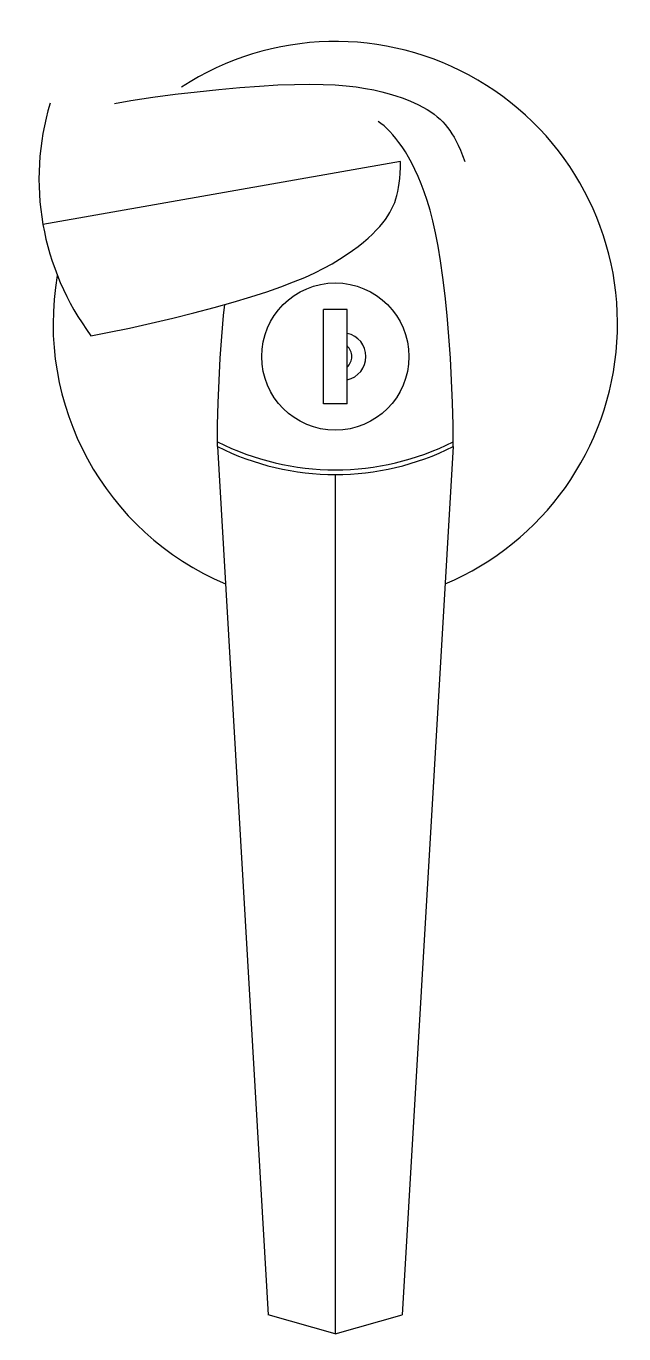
# Model space of a CAD drawing. Header units: millimetres. Extents: x -1 to 62, y 0 to 139.
import ezdxf

# ---------------------------------------------------------------- set-up
doc = ezdxf.new("R2010")
doc.units = ezdxf.units.MM
doc.layers.add('equipments-cont.', color=140, linetype='Continuous')

# ---------------------------------------------------------------- blocks, each defined once
blk = doc.blocks.new('TV-ST4')
at = {"layer": 'equipments-cont.'}
for p, q in [((6.89, 20.68), (-30.99, 14)), ((-1.25, -5), (-1.25, 5)), ((1.25, 5), (-1.25, 5)), ((1.25, -5), (1.25, 5)), ((1.25, -5), (-1.25, -5)), ((-12.5, -9.53), (-7.1, -101.5)), ((12.5, -9.53), (7.1, -101.5)), ((0, -12.5), (0, -103.53)), ((0, -103.53), (-7.1, -101.5)), ((0, -103.53), (7.1, -101.5))]:
    blk.add_line(p, q, dxfattribs=at)
for points in [[(-23.42, 26.82), (-21.66, 27.12), (-19.33, 27.47), (-16.98, 27.78), (-14.64, 28.06), (-12.34, 28.3), (-10.13, 28.5), (-8.03, 28.66), (-6.09, 28.77), (-4.32, 28.83), (-2.73, 28.85), (-1.3, 28.83), (-0.01, 28.77), (1.16, 28.68), (2.22, 28.56), (3.19, 28.41), (4.09, 28.24), (4.92, 28.05), (5.7, 27.84), (6.42, 27.62), (7.09, 27.4), (7.71, 27.16), (8.29, 26.91), (8.81, 26.67), (9.29, 26.42), (9.72, 26.17), (10.12, 25.92), (10.48, 25.67), (10.8, 25.41), (11.11, 25.14), (11.39, 24.87), (11.65, 24.58), (11.89, 24.28), (12.13, 23.96), (12.36, 23.61), (12.58, 23.24), (12.8, 22.83), (13.03, 22.38), (13.25, 21.87), (13.48, 21.31), (13.71, 20.68)], [(12.5, -9.53), (12.48, -7.24), (12.42, -4.89), (12.32, -2.52), (12.19, -0.17), (12.03, 2.13), (11.84, 4.35), (11.63, 6.44), (11.4, 8.38), (11.16, 10.13), (10.9, 11.69), (10.63, 13.1), (10.35, 14.36), (10.05, 15.5), (9.75, 16.52), (9.43, 17.45), (9.11, 18.3), (8.78, 19.09), (8.44, 19.82), (8.1, 20.5), (7.76, 21.12), (7.42, 21.69), (7.08, 22.21), (6.74, 22.68), (6.42, 23.11), (6.1, 23.49), (5.78, 23.84), (5.47, 24.15), (5.16, 24.43), (4.84, 24.68), (4.55, 24.89)], [(-25.9, 2.21), (-24.14, 2.54), (-21.83, 3.01), (-19.52, 3.52), (-17.22, 4.06), (-14.98, 4.62), (-12.83, 5.19), (-10.81, 5.75), (-8.94, 6.32), (-7.26, 6.86), (-5.76, 7.38), (-4.42, 7.9), (-3.23, 8.39), (-2.16, 8.88), (-1.21, 9.36), (-0.35, 9.83), (0.43, 10.3), (1.15, 10.76), (1.82, 11.22), (2.42, 11.67), (2.97, 12.11), (3.48, 12.55), (3.93, 12.97), (4.34, 13.39), (4.7, 13.78), (5.02, 14.17), (5.31, 14.53), (5.56, 14.9), (5.78, 15.25), (5.97, 15.6), (6.14, 15.96), (6.29, 16.32), (6.42, 16.69), (6.53, 17.07), (6.63, 17.47), (6.71, 17.9), (6.78, 18.36), (6.83, 18.86), (6.87, 19.41), (6.89, 20.02), (6.89, 20.68)], [(-12.5, -9.53), (-12.48, -7.24), (-12.42, -4.89), (-12.32, -2.52), (-12.19, -0.17), (-12.03, 2.13), (-11.84, 4.35), (-11.72, 5.5)]]:
    blk.add_lwpolyline(points, dxfattribs=at)
blk.add_circle((0, 0), 7.8, dxfattribs=at)
for centre, radius, start, end in [((0, 3.47), 29.91, 292.9205, 123.0177), ((-3.61, 18.83), 27.8, 163.2809, 216.7191), ((0, 3.47), 29.91, 170.1244, 247.0795), ((0.75, 0), 2.5, 281.537, 78.463), ((0.25, 0), 1.5, 311.8103, 48.1897), ((0, 15.8), 27.8, 243.2809, 296.7191), ((0, 15.3), 27.8, 243.2809, 296.7191)]:
    blk.add_arc(centre, radius, start, end, dxfattribs=at)

msp = doc.modelspace()

# ---------------------------------------------------------------- block references
msp.add_blockref('TV-ST4', (31.41, 103.53))

doc.saveas('drawing.dxf')
